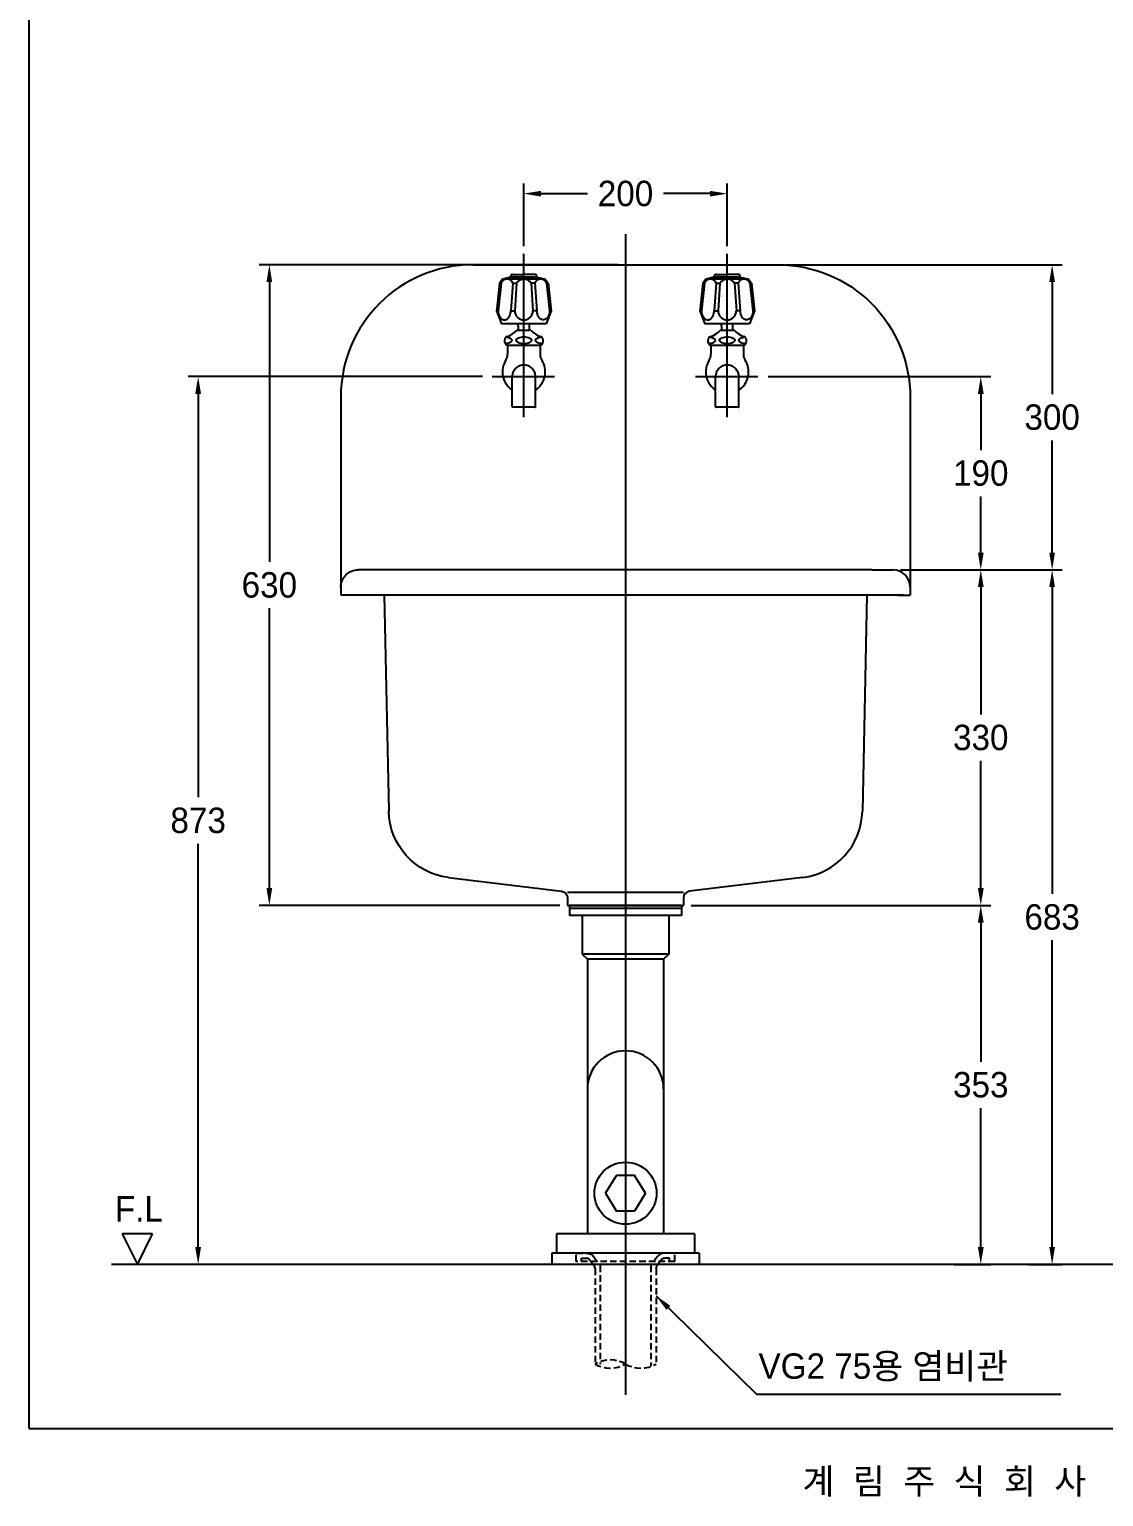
# Model space of a CAD drawing. Header units: millimetres. Extents: x 0 to 3705, y -67 to 2530.
# Drawn here: x 1905 to 2961, y -67 to 1376 of the extents above; entities that cross this region are included whole.
import ezdxf
from ezdxf.enums import TextEntityAlignment as Align
from ezdxf.lldxf.tags import DXFTag

# ---------------------------------------------------------------- set-up
doc = ezdxf.new("R2010")
doc.units = ezdxf.units.MM
doc.linetypes.add('DASHED2', pattern=[9.525, 6.35, -3.175])
for name, color, linetype in [('TEXT', 7, 'Continuous'), ('내부선 및 부속', 4, 'Continuous'), ('도각라인', 255, 'Continuous'), ('외형선', 3, 'Continuous'), ('점선', 6, 'DASHED2'), ('중심선', 1, 'DASHED'), ('치수선', 7, 'Continuous')]:
    doc.layers.add(name, color=color, linetype=linetype)
doc.styles.add('____', font='')
doc.styles.add('타이틀', font='H2GTRM.TTF', dxfattribs={"height": 25})
doc.styles.get('____').set_extended_font_data('굴림')
tags = doc.linetypes.add('DASHDOT', pattern=[70, 31, -13, 13, -13]).pattern_tags.tags
tags[10:11] = [DXFTag(74, 4), DXFTag(75, 0), DXFTag(340, '0'), DXFTag(46, 0.0), DXFTag(50, 0.0), DXFTag(44, 0.0), DXFTag(45, 0.0)]
tags[8:9] = [DXFTag(74, 4), DXFTag(75, 0), DXFTag(340, '0'), DXFTag(46, 0.0), DXFTag(50, 0.0), DXFTag(44, 0.0), DXFTag(45, 0.0)]
tags[6:7] = [DXFTag(74, 4), DXFTag(75, 0), DXFTag(340, '0'), DXFTag(46, 0.0), DXFTag(50, 0.0), DXFTag(44, 0.0), DXFTag(45, 0.0)]
tags[4:5] = [DXFTag(74, 4), DXFTag(75, 0), DXFTag(340, '0'), DXFTag(46, 0.0), DXFTag(50, 0.0), DXFTag(44, 0.0), DXFTag(45, 0.0)]
tags = doc.linetypes.add('DASHED', pattern=[25.72, 12.86, -12.86]).pattern_tags.tags
tags[6:7] = [DXFTag(74, 4), DXFTag(75, 0), DXFTag(340, '0'), DXFTag(46, 0.0), DXFTag(50, 0.0), DXFTag(44, 0.0), DXFTag(45, 0.0)]
tags[4:5] = [DXFTag(74, 4), DXFTag(75, 0), DXFTag(340, '0'), DXFTag(46, 0.0), DXFTag(50, 0.0), DXFTag(44, 0.0), DXFTag(45, 0.0)]
doc.dimstyles.new('MSADIM', dxfattribs={"dimtxt": 33, "dimasz": 17, "dimexe": 10, "dimexo": 7.5, "dimgap": 10, "dimtad": 0, "dimtih": 1, "dimtoh": 1, "dimdec": 0, "dimzin": 1, "dimdsep": 46, "dimtxsty": '____', "dimcen": 11.25, "dimadec": 0, "dimazin": 0, "dimtfac": 1, "dimtdec": 0, "dimtix": 1, "dimtmove": 0, "dimatfit": 3, "dimfxl": 0, "dimtolj": 1, "dimtzin": 1, "dimarcsym": 0})

# ---------------------------------------------------------------- blocks, each defined once
blk = doc.blocks.new('*D14')
at = {"layer": '치수선', "color": 0, "linetype": 'Continuous', "lineweight": -2}
for p, q in [((2483.6, 1144.5), (2130.8, 1144.5)), ((2140.8, 1127.5), (2140.8, 852.3)), ((2140.8, 531.5), (2140.8, 806.7)), ((2426.6, 514.5), (2130.8, 514.5))]:
    blk.add_line(p, q, dxfattribs=at)
at = {"layer": '치수선', "color": 0, "linetype": 'Continuous'}
for points in [[(2138, 1127.5), (2143.6, 1127.5), (2140.8, 1144.5)], [(2138, 531.5), (2143.6, 531.5), (2140.8, 514.5)]]:
    blk.add_solid(points, dxfattribs=at)
at = {"layer": '치수선', "color": 0, "linetype": 'Continuous', "insert": (2140.8, 829.5), "char_height": 25, "attachment_point": 5, "style": '____'}
blk.add_mtext('\\A1;630', dxfattribs=at)
blk = doc.blocks.new('*D15')
at = {"layer": '치수선', "color": 0, "linetype": 'Continuous', "lineweight": -2}
for p, q in [((2350.6, 1034.5), (2060.8, 1034.5)), ((2070.8, 1017.5), (2070.8, 620.8)), ((2070.8, 178.5), (2070.8, 575.2)), ((2086.1, 161.5), (2060.8, 161.5))]:
    blk.add_line(p, q, dxfattribs=at)
at = {"layer": '치수선', "color": 0, "linetype": 'Continuous'}
for points in [[(2067.9, 1017.5), (2073.6, 1017.5), (2070.8, 1034.5)], [(2067.9, 178.5), (2073.6, 178.5), (2070.8, 161.5)]]:
    blk.add_solid(points, dxfattribs=at)
at = {"layer": '치수선', "color": 0, "linetype": 'Continuous', "insert": (2070.8, 598), "char_height": 25, "attachment_point": 5, "style": '____'}
blk.add_mtext('\\A1;873', dxfattribs=at)
blk = doc.blocks.new('*D16')
at = {"layer": '치수선', "color": 0, "linetype": 'Continuous', "lineweight": -2}
for p, q in [((2631.3, 1034.5), (2850.5, 1034.5)), ((2840.5, 1017.5), (2840.5, 962.3)), ((2840.5, 861.5), (2840.5, 916.6)), ((2761.6, 844.5), (2850.5, 844.5))]:
    blk.add_line(p, q, dxfattribs=at)
at = {"layer": '치수선', "color": 0, "linetype": 'Continuous'}
for points in [[(2837.7, 1017.5), (2843.4, 1017.5), (2840.5, 1034.5)], [(2837.7, 861.5), (2843.4, 861.5), (2840.5, 844.5)]]:
    blk.add_solid(points, dxfattribs=at)
at = {"layer": '치수선', "color": 0, "linetype": 'Continuous', "insert": (2840.5, 939.5), "char_height": 25, "attachment_point": 5, "style": '____'}
blk.add_mtext('\\A1;190', dxfattribs=at)
blk = doc.blocks.new('*D17')
at = {"layer": '치수선', "color": 0, "linetype": 'Continuous', "lineweight": -2}
for p, q in [((2761.6, 844.5), (2850.5, 844.5)), ((2840.5, 827.5), (2840.5, 702.3)), ((2840.5, 531.5), (2840.5, 656.7)), ((2555.6, 514.5), (2850.5, 514.5))]:
    blk.add_line(p, q, dxfattribs=at)
at = {"layer": '치수선', "color": 0, "linetype": 'Continuous'}
for points in [[(2837.7, 827.5), (2843.4, 827.5), (2840.5, 844.5)], [(2837.7, 531.5), (2843.4, 531.5), (2840.5, 514.5)]]:
    blk.add_solid(points, dxfattribs=at)
at = {"layer": '치수선', "color": 0, "linetype": 'Continuous', "insert": (2840.5, 679.5), "char_height": 25, "attachment_point": 5, "style": '____'}
blk.add_mtext('\\A1;330', dxfattribs=at)
blk = doc.blocks.new('*D18')
at = {"layer": '치수선', "color": 0, "linetype": 'Continuous', "lineweight": -2}
for p, q in [((2555.6, 514.5), (2850.5, 514.5)), ((2840.5, 497.5), (2840.5, 360.8)), ((2840.5, 178.5), (2840.5, 315.2)), ((2814.2, 161.5), (2850.5, 161.5))]:
    blk.add_line(p, q, dxfattribs=at)
at = {"layer": '치수선', "color": 0, "linetype": 'Continuous'}
for points in [[(2837.7, 497.5), (2843.4, 497.5), (2840.5, 514.5)], [(2837.7, 178.5), (2843.4, 178.5), (2840.5, 161.5)]]:
    blk.add_solid(points, dxfattribs=at)
at = {"layer": '치수선', "color": 0, "linetype": 'Continuous', "insert": (2840.5, 338), "char_height": 25, "attachment_point": 5, "style": '____'}
blk.add_mtext('\\A1;353', dxfattribs=at)
blk = doc.blocks.new('*D19')
at = {"layer": '치수선', "color": 0, "linetype": 'Continuous', "lineweight": -2}
for p, q in [((2648.6, 1144.5), (2920.7, 1144.5)), ((2910.7, 1127.5), (2910.7, 1017.3)), ((2910.7, 861.5), (2910.7, 971.7)), ((2761.6, 844.5), (2920.7, 844.5))]:
    blk.add_line(p, q, dxfattribs=at)
at = {"layer": '치수선', "color": 0, "linetype": 'Continuous'}
for points in [[(2907.9, 1127.5), (2913.5, 1127.5), (2910.7, 1144.5)], [(2907.9, 861.5), (2913.5, 861.5), (2910.7, 844.5)]]:
    blk.add_solid(points, dxfattribs=at)
at = {"layer": '치수선', "color": 0, "linetype": 'Continuous', "insert": (2910.7, 994.5), "char_height": 25, "attachment_point": 5, "style": '____'}
blk.add_mtext('\\A1;300', dxfattribs=at)
blk = doc.blocks.new('*D20')
at = {"layer": '치수선', "color": 0, "linetype": 'Continuous', "lineweight": -2}
for p, q in [((2761.6, 844.5), (2920.7, 844.5)), ((2910.7, 827.5), (2910.7, 525.8)), ((2910.7, 178.5), (2910.7, 480.2)), ((2887.6, 161.5), (2920.7, 161.5))]:
    blk.add_line(p, q, dxfattribs=at)
at = {"layer": '치수선', "color": 0, "linetype": 'Continuous'}
for points in [[(2907.9, 827.5), (2913.5, 827.5), (2910.7, 844.5)], [(2907.9, 178.5), (2913.5, 178.5), (2910.7, 161.5)]]:
    blk.add_solid(points, dxfattribs=at)
at = {"layer": '치수선', "color": 0, "linetype": 'Continuous', "insert": (2910.7, 503), "char_height": 25, "attachment_point": 5, "style": '____'}
blk.add_mtext('\\A1;683', dxfattribs=at)
blk = doc.blocks.new('*D23')
at = {"layer": '치수선', "color": 0, "linetype": 'Continuous', "lineweight": -2}
for p, q in [((2391.1, 1162.6), (2391.1, 1224.4)), ((2408.1, 1214.4), (2453.8, 1214.4)), ((2574.1, 1214.4), (2528.4, 1214.4)), ((2591.1, 1162.6), (2591.1, 1224.4))]:
    blk.add_line(p, q, dxfattribs=at)
at = {"layer": '치수선', "color": 0, "linetype": 'Continuous'}
for points in [[(2408.1, 1217.2), (2408.1, 1211.5), (2391.1, 1214.4)], [(2574.1, 1217.2), (2574.1, 1211.5), (2591.1, 1214.4)]]:
    blk.add_solid(points, dxfattribs=at)
at = {"layer": '치수선', "color": 0, "linetype": 'Continuous', "insert": (2491.1, 1214.4), "char_height": 25, "attachment_point": 5, "style": '____'}
blk.add_mtext('\\A1;200', dxfattribs=at)

msp = doc.modelspace()

# ---------------------------------------------------------------- linework, layer by layer
at = {"layer": '내부선 및 부속', "linetype": 'Continuous'}
for p, q in [((2367.1, 1126.3), (2364.4, 1101.6)), ((2368.9, 1126.3), (2365.8, 1099.3)), ((2370.1, 1130.3), (2367.1, 1126.3)), ((2368.9, 1126.3), (2367.1, 1126.3)), ((2378.1, 1132.3), (2370.1, 1130.3)), ((2378.2, 1130.3), (2370.1, 1130.3)), ((2380.7, 1132.3), (2378.1, 1132.3)), ((2391.1, 1132.3), (2378.1, 1132.3)), ((2378.2, 1132.7), (2378.6, 1134.1)), ((2412.1, 1130.3), (2378.2, 1130.3)), ((2380.3, 1126.3), (2378.3, 1099.3)), ((2381, 1132.3), (2378.5, 1132.3)), ((2380.1, 1134.8), (2379.6, 1134.8)), ((2380.1, 1134.8), (2391.1, 1134.8)), ((2380.2, 1126.3), (2384, 1126.3)), ((2380.7, 1132.3), (2381, 1132.3)), ((2380.7, 1132.3), (2391.1, 1132.3)), ((2384, 1126.3), (2382.2, 1099.3)), ((2383.4, 1132.3), (2385.9, 1132.3)), ((2383.4, 1132.3), (2391.1, 1132.3)), ((2385.9, 1132.3), (2391.1, 1132.3)), ((2402.1, 1134.8), (2391.1, 1134.8)), ((2401.5, 1132.3), (2391.1, 1132.3)), ((2396.3, 1132.3), (2391.1, 1132.3)), ((2398.9, 1132.3), (2391.1, 1132.3)), ((2402, 1126.3), (2398.2, 1126.3)), ((2398.2, 1126.3), (2400.1, 1099.3)), ((2401.5, 1132.3), (2401.2, 1132.3)), ((2401.2, 1132.3), (2403.7, 1132.3)), ((2401.5, 1132.3), (2404.1, 1132.3)), ((2401.5, 1132.3), (2404.1, 1132.3)), ((2401.9, 1126.3), (2404, 1099.3)), ((2402.1, 1134.8), (2402.7, 1134.8)), ((2404, 1132.7), (2403.7, 1134.1)), ((2404.1, 1132.3), (2412.1, 1130.3)), ((2412.1, 1130.3), (2415.1, 1126.3)), ((2413.4, 1126.3), (2415.1, 1126.3)), ((2413.4, 1126.3), (2416.4, 1099.3)), ((2415.1, 1126.3), (2418.1, 1099.3)), ((2567.1, 1126.3), (2564.4, 1101.6)), ((2568.9, 1126.3), (2565.8, 1099.3)), ((2570.1, 1130.3), (2567.1, 1126.3)), ((2568.9, 1126.3), (2567.1, 1126.3)), ((2578.1, 1132.3), (2570.1, 1130.3)), ((2578.2, 1130.3), (2570.1, 1130.3)), ((2580.7, 1132.3), (2578.1, 1132.3)), ((2591.1, 1132.3), (2578.1, 1132.3)), ((2578.2, 1132.7), (2578.6, 1134.1)), ((2612.1, 1130.3), (2578.2, 1130.3)), ((2580.3, 1126.3), (2578.3, 1099.3)), ((2581, 1132.3), (2578.5, 1132.3)), ((2580.1, 1134.8), (2579.6, 1134.8)), ((2580.1, 1134.8), (2591.1, 1134.8)), ((2580.2, 1126.3), (2584, 1126.3)), ((2580.7, 1132.3), (2581, 1132.3)), ((2580.7, 1132.3), (2591.1, 1132.3)), ((2584, 1126.3), (2582.2, 1099.3)), ((2583.4, 1132.3), (2585.9, 1132.3)), ((2583.4, 1132.3), (2591.1, 1132.3)), ((2585.9, 1132.3), (2591.1, 1132.3)), ((2602.1, 1134.8), (2591.1, 1134.8)), ((2601.5, 1132.3), (2591.1, 1132.3)), ((2596.3, 1132.3), (2591.1, 1132.3)), ((2598.9, 1132.3), (2591.1, 1132.3)), ((2602, 1126.3), (2598.2, 1126.3)), ((2598.2, 1126.3), (2600.1, 1099.3)), ((2601.5, 1132.3), (2601.2, 1132.3)), ((2601.2, 1132.3), (2603.7, 1132.3)), ((2601.5, 1132.3), (2604.1, 1132.3)), ((2601.5, 1132.3), (2604.1, 1132.3)), ((2601.9, 1126.3), (2604, 1099.3)), ((2602.1, 1134.8), (2602.7, 1134.8)), ((2604, 1132.7), (2603.7, 1134.1)), ((2604.1, 1132.3), (2612.1, 1130.3)), ((2612.1, 1130.3), (2615.1, 1126.3)), ((2613.4, 1126.3), (2615.1, 1126.3)), ((2613.4, 1126.3), (2616.4, 1099.3)), ((2615.1, 1126.3), (2618.1, 1099.3)), ((2364.4, 1101.6), (2364.1, 1099.3)), ((2365.8, 1099.3), (2364.1, 1099.3)), ((2364.1, 1099.3), (2369.1, 1086.3)), ((2378.3, 1099.3), (2382.2, 1099.3)), ((2404, 1099.3), (2400.1, 1099.3)), ((2418.1, 1099.3), (2413.1, 1086.3)), ((2416.4, 1099.3), (2418.1, 1099.3)), ((2564.4, 1101.6), (2564.1, 1099.3)), ((2565.8, 1099.3), (2564.1, 1099.3)), ((2564.1, 1099.3), (2569.1, 1086.3)), ((2578.3, 1099.3), (2582.2, 1099.3)), ((2604, 1099.3), (2600.1, 1099.3)), ((2618.1, 1099.3), (2613.1, 1086.3)), ((2616.4, 1099.3), (2618.1, 1099.3)), ((2391.1, 1086.3), (2369.1, 1086.3)), ((2385.6, 1084.1), (2385.6, 1086.3)), ((2385.6, 1084.1), (2385.6, 1080.3)), ((2413.1, 1086.3), (2391.1, 1086.3)), ((2396.6, 1080.3), (2396.6, 1086.3)), ((2591.1, 1086.3), (2569.1, 1086.3)), ((2585.6, 1084.1), (2585.6, 1086.3)), ((2585.6, 1084.1), (2585.6, 1080.3)), ((2613.1, 1086.3), (2591.1, 1086.3)), ((2596.6, 1080.3), (2596.6, 1086.3)), ((2384.4, 1080.3), (2385.4, 1080.3)), ((2385.4, 1080.3), (2385.6, 1080.3)), ((2385.6, 1080.3), (2396.6, 1080.3)), ((2396.9, 1080.3), (2396.6, 1080.3)), ((2397.9, 1080.3), (2396.9, 1080.3)), ((2584.4, 1080.3), (2585.4, 1080.3)), ((2585.4, 1080.3), (2585.6, 1080.3)), ((2585.6, 1080.3), (2596.6, 1080.3)), ((2596.9, 1080.3), (2596.6, 1080.3)), ((2597.9, 1080.3), (2596.9, 1080.3)), ((2374.4, 1065.3), (2407.9, 1065.3)), ((2375.1, 1065.3), (2375.1, 1056.5)), ((2407.1, 1065.3), (2407.1, 1056.5)), ((2574.4, 1065.3), (2607.9, 1065.3)), ((2575.1, 1065.3), (2575.1, 1056.5)), ((2607.1, 1065.3), (2607.1, 1056.5)), ((2379.6, 1005), (2379.6, 1034.3)), ((2402.6, 1005), (2402.6, 1034.3)), ((2579.6, 1005), (2579.6, 1034.3)), ((2602.6, 1005), (2602.6, 1034.3)), ((2402.1, 1004.5), (2380.1, 1004.5)), ((2602.1, 1004.5), (2580.1, 1004.5)), ((2733.8, 844.5), (2228.1, 844.5)), ((2733.8, 844.5), (2754.1, 844.5)), ((2434.1, 527.5), (2548.1, 527.5)), ((2436.1, 514.5), (2436.1, 504.5)), ((2546.1, 511.4), (2436.1, 511.4)), ((2546.1, 514.5), (2546.1, 504.5)), ((2546.1, 504.5), (2436.1, 504.5)), ((2448.6, 504.5), (2448.6, 466.5)), ((2533.6, 504.5), (2533.6, 466.5)), ((2533.6, 466.5), (2448.6, 466.5)), ((2448.6, 466.5), (2453.6, 461.5)), ((2533.6, 466.5), (2528.6, 461.5)), ((2453.6, 461.5), (2453.6, 191.5)), ((2528.6, 461.5), (2453.6, 461.5)), ((2528.6, 461.5), (2528.6, 191.5)), ((2471.4, 231.5), (2482.4, 249)), ((2499.9, 249), (2482.4, 249)), ((2510.9, 231.5), (2499.9, 249)), ((2471.4, 231.5), (2482.4, 214)), ((2510.9, 231.5), (2499.9, 214)), ((2499.9, 214), (2482.4, 214)), ((2559.1, 191.5), (2423.1, 191.5)), ((2423.1, 191.5), (2423.1, 172.5)), ((2559.1, 191.5), (2559.1, 172.5)), ((2563.6, 172.5), (2418.6, 172.5)), ((2418.6, 172.5), (2418.6, 161.5)), ((2563.6, 172.5), (2563.6, 161.5))]:
    msp.add_line(p, q, dxfattribs=at)
at = {"layer": '내부선 및 부속', "linetype": 'Continuous', "flags": 128}
for points in [[(2380.3, 1126.3), (2380, 1127.1), (2379.5, 1127.9), (2378.8, 1128.6), (2378.1, 1129.2), (2377.3, 1129.7), (2376.4, 1130), (2375.5, 1130.2), (2374.6, 1130.3), (2373.7, 1130.2), (2372.8, 1130), (2371.9, 1129.7), (2371.1, 1129.2), (2370.4, 1128.6), (2369.7, 1127.9), (2369.2, 1127.1), (2368.9, 1126.3)], [(2378.2, 1132.7), (2378.2, 1132.6), (2378.2, 1132.6), (2378.2, 1132.6), (2378.2, 1132.5), (2378.2, 1132.5), (2378.2, 1132.5), (2378.3, 1132.4), (2378.3, 1132.4), (2378.3, 1132.4), (2378.3, 1132.4), (2378.4, 1132.3), (2378.4, 1132.3), (2378.4, 1132.3), (2378.4, 1132.3), (2378.5, 1132.3), (2378.5, 1132.3)], [(2379.6, 1134.8), (2379.4, 1134.8), (2379.2, 1134.7), (2379.1, 1134.7), (2379, 1134.6), (2378.8, 1134.5), (2378.7, 1134.3), (2378.6, 1134.2), (2378.6, 1134.1)], [(2398.2, 1126.3), (2397.7, 1127.1), (2396.9, 1127.9), (2396.1, 1128.6), (2395.2, 1129.2), (2394.2, 1129.7), (2393.2, 1130), (2392.2, 1130.2), (2391.1, 1130.3), (2390.1, 1130.2), (2389, 1130), (2388, 1129.7), (2387, 1129.2), (2386.1, 1128.6), (2385.3, 1127.9), (2384.6, 1127.1), (2384, 1126.3)], [(2413.4, 1126.3), (2413, 1127.1), (2412.5, 1127.9), (2411.9, 1128.6), (2411.2, 1129.2), (2410.3, 1129.7), (2409.5, 1130), (2408.5, 1130.2), (2407.7, 1130.3), (2406.8, 1130.2), (2405.9, 1130), (2405, 1129.7), (2404.2, 1129.2), (2403.4, 1128.6), (2402.8, 1127.9), (2402.3, 1127.1), (2401.9, 1126.3)], [(2403.7, 1134.1), (2403.6, 1134.2), (2403.5, 1134.3), (2403.4, 1134.5), (2403.3, 1134.6), (2403.2, 1134.7), (2403, 1134.7), (2402.8, 1134.8), (2402.7, 1134.8)], [(2403.7, 1132.3), (2403.8, 1132.3), (2403.8, 1132.3), (2403.8, 1132.3), (2403.9, 1132.3), (2403.9, 1132.3), (2403.9, 1132.4), (2403.9, 1132.4), (2404, 1132.4), (2404, 1132.4), (2404, 1132.5), (2404, 1132.5), (2404, 1132.5), (2404, 1132.6), (2404, 1132.6), (2404, 1132.6), (2404, 1132.7)], [(2580.3, 1126.3), (2580, 1127.1), (2579.5, 1127.9), (2578.8, 1128.6), (2578.1, 1129.2), (2577.3, 1129.7), (2576.4, 1130), (2575.5, 1130.2), (2574.6, 1130.3), (2573.7, 1130.2), (2572.8, 1130), (2571.9, 1129.7), (2571.1, 1129.2), (2570.4, 1128.6), (2569.7, 1127.9), (2569.2, 1127.1), (2568.9, 1126.3)], [(2578.2, 1132.7), (2578.2, 1132.6), (2578.2, 1132.6), (2578.2, 1132.6), (2578.2, 1132.5), (2578.2, 1132.5), (2578.2, 1132.5), (2578.3, 1132.4), (2578.3, 1132.4), (2578.3, 1132.4), (2578.3, 1132.4), (2578.4, 1132.3), (2578.4, 1132.3), (2578.4, 1132.3), (2578.4, 1132.3), (2578.5, 1132.3), (2578.5, 1132.3)], [(2579.6, 1134.8), (2579.4, 1134.8), (2579.2, 1134.7), (2579.1, 1134.7), (2579, 1134.6), (2578.8, 1134.5), (2578.7, 1134.3), (2578.6, 1134.2), (2578.6, 1134.1)], [(2598.2, 1126.3), (2597.7, 1127.1), (2596.9, 1127.9), (2596.1, 1128.6), (2595.2, 1129.2), (2594.2, 1129.7), (2593.2, 1130), (2592.2, 1130.2), (2591.1, 1130.3), (2590.1, 1130.2), (2589, 1130), (2588, 1129.7), (2587, 1129.2), (2586.1, 1128.6), (2585.3, 1127.9), (2584.6, 1127.1), (2584, 1126.3)], [(2613.4, 1126.3), (2613, 1127.1), (2612.5, 1127.9), (2611.9, 1128.6), (2611.2, 1129.2), (2610.3, 1129.7), (2609.5, 1130), (2608.5, 1130.2), (2607.7, 1130.3), (2606.8, 1130.2), (2605.9, 1130), (2605, 1129.7), (2604.2, 1129.2), (2603.4, 1128.6), (2602.8, 1127.9), (2602.3, 1127.1), (2601.9, 1126.3)], [(2603.7, 1134.1), (2603.6, 1134.2), (2603.5, 1134.3), (2603.4, 1134.5), (2603.3, 1134.6), (2603.2, 1134.7), (2603, 1134.7), (2602.8, 1134.8), (2602.7, 1134.8)], [(2603.7, 1132.3), (2603.8, 1132.3), (2603.8, 1132.3), (2603.8, 1132.3), (2603.9, 1132.3), (2603.9, 1132.3), (2603.9, 1132.4), (2603.9, 1132.4), (2604, 1132.4), (2604, 1132.4), (2604, 1132.5), (2604, 1132.5), (2604, 1132.5), (2604, 1132.6), (2604, 1132.6), (2604, 1132.6), (2604, 1132.7)], [(2365.8, 1099.3), (2366, 1097.7), (2366.3, 1096), (2366.9, 1094.4), (2367.2, 1093.6), (2367.7, 1092.9), (2368.1, 1092.3), (2368.7, 1091.7), (2369.2, 1091.3), (2369.8, 1090.9), (2370.3, 1090.6), (2370.9, 1090.4), (2371.5, 1090.3), (2372.1, 1090.3), (2372.6, 1090.3), (2373.2, 1090.4), (2373.8, 1090.6), (2374.3, 1090.9), (2374.9, 1091.3), (2375.4, 1091.7), (2376, 1092.3), (2376.4, 1092.9), (2376.9, 1093.6), (2377.2, 1094.4), (2377.8, 1096), (2378.2, 1097.7), (2378.3, 1099.3)], [(2382.2, 1099.3), (2382.2, 1098.4), (2382.3, 1097.6), (2382.5, 1096.7), (2382.8, 1095.8), (2383.2, 1095), (2383.7, 1094.3), (2384.2, 1093.6), (2384.8, 1092.9), (2385.4, 1092.3), (2386.1, 1091.8), (2386.9, 1091.3), (2387.7, 1090.9), (2388.5, 1090.6), (2389.4, 1090.4), (2390.3, 1090.3), (2391.1, 1090.3), (2392, 1090.3), (2392.9, 1090.4), (2393.7, 1090.6), (2394.6, 1090.9), (2395.4, 1091.3), (2396.1, 1091.8), (2396.8, 1092.3), (2397.5, 1092.9), (2398.1, 1093.6), (2398.6, 1094.3), (2399, 1095), (2399.4, 1095.8), (2399.7, 1096.7), (2399.9, 1097.6), (2400, 1098.4), (2400.1, 1099.3)], [(2416.4, 1099.3), (2416.3, 1097.6), (2416, 1096), (2415.4, 1094.3), (2415, 1093.6), (2414.6, 1092.9), (2414.1, 1092.3), (2413.6, 1091.7), (2413, 1091.3), (2412.5, 1090.9), (2411.9, 1090.6), (2411.3, 1090.4), (2410.7, 1090.3), (2410.2, 1090.3), (2409.6, 1090.3), (2409.1, 1090.4), (2408.5, 1090.6), (2407.9, 1090.9), (2407.3, 1091.3), (2406.8, 1091.7), (2406.3, 1092.3), (2405.8, 1092.9), (2405.4, 1093.6), (2405, 1094.3), (2404.4, 1096), (2404.1, 1097.6), (2404, 1099.3)], [(2565.8, 1099.3), (2566, 1097.7), (2566.3, 1096), (2566.9, 1094.4), (2567.2, 1093.6), (2567.7, 1092.9), (2568.1, 1092.3), (2568.7, 1091.7), (2569.2, 1091.3), (2569.8, 1090.9), (2570.3, 1090.6), (2570.9, 1090.4), (2571.5, 1090.3), (2572.1, 1090.3), (2572.6, 1090.3), (2573.2, 1090.4), (2573.8, 1090.6), (2574.3, 1090.9), (2574.9, 1091.3), (2575.4, 1091.7), (2576, 1092.3), (2576.4, 1092.9), (2576.9, 1093.6), (2577.2, 1094.4), (2577.8, 1096), (2578.2, 1097.7), (2578.3, 1099.3)], [(2582.2, 1099.3), (2582.2, 1098.4), (2582.3, 1097.6), (2582.5, 1096.7), (2582.8, 1095.8), (2583.2, 1095), (2583.7, 1094.3), (2584.2, 1093.6), (2584.8, 1092.9), (2585.4, 1092.3), (2586.1, 1091.8), (2586.9, 1091.3), (2587.7, 1090.9), (2588.5, 1090.6), (2589.4, 1090.4), (2590.3, 1090.3), (2591.1, 1090.3), (2592, 1090.3), (2592.9, 1090.4), (2593.7, 1090.6), (2594.6, 1090.9), (2595.4, 1091.3), (2596.1, 1091.8), (2596.8, 1092.3), (2597.5, 1092.9), (2598.1, 1093.6), (2598.6, 1094.3), (2599, 1095), (2599.4, 1095.8), (2599.7, 1096.7), (2599.9, 1097.6), (2600, 1098.4), (2600.1, 1099.3)], [(2616.4, 1099.3), (2616.3, 1097.6), (2616, 1096), (2615.4, 1094.3), (2615, 1093.6), (2614.6, 1092.9), (2614.1, 1092.3), (2613.6, 1091.7), (2613, 1091.3), (2612.5, 1090.9), (2611.9, 1090.6), (2611.3, 1090.4), (2610.7, 1090.3), (2610.2, 1090.3), (2609.6, 1090.3), (2609.1, 1090.4), (2608.5, 1090.6), (2607.9, 1090.9), (2607.3, 1091.3), (2606.8, 1091.7), (2606.3, 1092.3), (2605.8, 1092.9), (2605.4, 1093.6), (2605, 1094.3), (2604.4, 1096), (2604.1, 1097.6), (2604, 1099.3)], [(2374.8, 1074), (2374.2, 1073.7), (2373.7, 1073.3), (2373.2, 1072.8), (2372.8, 1072.3), (2372.5, 1071.7), (2372.3, 1071), (2372.1, 1070.4), (2372, 1069.8), (2372, 1069.1), (2372.1, 1068.5), (2372.3, 1067.8), (2372.6, 1067.2), (2373, 1066.6), (2373.4, 1066.1), (2373.9, 1065.7), (2374.4, 1065.3)], [(2373.9, 1073.5), (2375, 1073.3), (2376.1, 1073), (2377, 1072.6), (2377.8, 1072.2), (2378.2, 1072), (2378.4, 1071.7), (2378.7, 1071.5), (2378.9, 1071.2), (2379, 1070.9), (2379.1, 1070.7), (2379.2, 1070.4), (2379.2, 1070.2), (2379.2, 1069.9), (2379.1, 1069.6), (2379, 1069.3), (2378.8, 1069.1), (2378.6, 1068.8), (2378.2, 1068.5), (2377.9, 1068.2), (2377.5, 1068), (2376.5, 1067.5), (2375.3, 1067.2), (2374.1, 1066.9), (2372.9, 1066.8)], [(2374.8, 1074), (2377.5, 1075), (2380.1, 1076.4), (2382.4, 1078.2), (2384.4, 1080.3)], [(2398.6, 1070.2), (2398.6, 1070), (2398.6, 1069.9), (2398.5, 1069.7), (2398.5, 1069.6), (2398.3, 1069.2), (2398.1, 1068.9), (2397.8, 1068.6), (2397.4, 1068.3), (2396.9, 1068), (2396.4, 1067.8), (2395.2, 1067.3), (2393.9, 1067), (2392.5, 1066.8), (2389.8, 1066.8), (2388.4, 1067), (2387, 1067.3), (2385.8, 1067.8), (2385.3, 1068), (2384.9, 1068.3), (2384.5, 1068.6), (2384.2, 1068.9), (2383.9, 1069.2), (2383.8, 1069.6), (2383.7, 1069.7), (2383.7, 1069.9), (2383.6, 1070), (2383.6, 1070.2), (2383.6, 1070.3), (2383.7, 1070.5), (2383.7, 1070.7), (2383.8, 1070.8), (2383.9, 1071.1), (2384.2, 1071.5), (2384.5, 1071.8), (2384.9, 1072.1), (2385.3, 1072.4), (2385.8, 1072.6), (2387, 1073.1), (2388.4, 1073.4), (2389.8, 1073.6), (2392.5, 1073.6), (2393.9, 1073.4), (2395.2, 1073.1), (2396.4, 1072.6), (2396.9, 1072.4), (2397.4, 1072.1), (2397.8, 1071.8), (2398.1, 1071.5), (2398.3, 1071.1), (2398.5, 1070.8), (2398.5, 1070.7), (2398.6, 1070.5), (2398.6, 1070.3), (2398.6, 1070.2)], [(2397.9, 1080.3), (2399.8, 1078.2), (2402.2, 1076.4), (2404.7, 1075), (2407.5, 1074)], [(2409.4, 1066.8), (2408.1, 1066.9), (2406.8, 1067.1), (2405.6, 1067.5), (2404.6, 1067.9), (2404.1, 1068.2), (2403.7, 1068.4), (2403.4, 1068.7), (2403.1, 1069), (2402.9, 1069.3), (2402.8, 1069.6), (2402.7, 1069.8), (2402.7, 1069.9), (2402.7, 1070.1), (2402.7, 1070.2), (2402.7, 1070.4), (2402.8, 1070.7), (2402.9, 1071), (2403, 1071.2), (2403.2, 1071.5), (2403.5, 1071.8), (2403.8, 1072), (2404.2, 1072.3), (2405, 1072.7), (2406, 1073.1), (2407.1, 1073.3), (2408.3, 1073.5)], [(2407.9, 1065.3), (2408.4, 1065.7), (2408.9, 1066.1), (2409.3, 1066.6), (2409.6, 1067.2), (2409.9, 1067.8), (2410.1, 1068.5), (2410.2, 1069.1), (2410.2, 1069.8), (2410.1, 1070.4), (2410, 1071), (2409.8, 1071.7), (2409.4, 1072.3), (2409, 1072.8), (2408.6, 1073.3), (2408, 1073.7), (2407.5, 1074)], [(2574.8, 1074), (2574.2, 1073.7), (2573.7, 1073.3), (2573.2, 1072.8), (2572.8, 1072.3), (2572.5, 1071.7), (2572.3, 1071), (2572.1, 1070.4), (2572, 1069.8), (2572, 1069.1), (2572.1, 1068.5), (2572.3, 1067.8), (2572.6, 1067.2), (2573, 1066.6), (2573.4, 1066.1), (2573.9, 1065.7), (2574.4, 1065.3)], [(2573.9, 1073.5), (2575, 1073.3), (2576.1, 1073), (2577, 1072.6), (2577.8, 1072.2), (2578.2, 1072), (2578.4, 1071.7), (2578.7, 1071.5), (2578.9, 1071.2), (2579, 1070.9), (2579.1, 1070.7), (2579.2, 1070.4), (2579.2, 1070.2), (2579.2, 1069.9), (2579.1, 1069.6), (2579, 1069.3), (2578.8, 1069.1), (2578.6, 1068.8), (2578.2, 1068.5), (2577.9, 1068.2), (2577.5, 1068), (2576.5, 1067.5), (2575.3, 1067.2), (2574.1, 1066.9), (2572.9, 1066.8)], [(2574.8, 1074), (2577.5, 1075), (2580.1, 1076.4), (2582.4, 1078.2), (2584.4, 1080.3)], [(2598.6, 1070.2), (2598.6, 1070), (2598.6, 1069.9), (2598.5, 1069.7), (2598.5, 1069.6), (2598.3, 1069.2), (2598.1, 1068.9), (2597.8, 1068.6), (2597.4, 1068.3), (2596.9, 1068), (2596.4, 1067.8), (2595.2, 1067.3), (2593.9, 1067), (2592.5, 1066.8), (2589.8, 1066.8), (2588.4, 1067), (2587, 1067.3), (2585.8, 1067.8), (2585.3, 1068), (2584.9, 1068.3), (2584.5, 1068.6), (2584.2, 1068.9), (2583.9, 1069.2), (2583.8, 1069.6), (2583.7, 1069.7), (2583.7, 1069.9), (2583.6, 1070), (2583.6, 1070.2), (2583.6, 1070.3), (2583.7, 1070.5), (2583.7, 1070.7), (2583.8, 1070.8), (2583.9, 1071.1), (2584.2, 1071.5), (2584.5, 1071.8), (2584.9, 1072.1), (2585.3, 1072.4), (2585.8, 1072.6), (2587, 1073.1), (2588.4, 1073.4), (2589.8, 1073.6), (2592.5, 1073.6), (2593.9, 1073.4), (2595.2, 1073.1), (2596.4, 1072.6), (2596.9, 1072.4), (2597.4, 1072.1), (2597.8, 1071.8), (2598.1, 1071.5), (2598.3, 1071.1), (2598.5, 1070.8), (2598.5, 1070.7), (2598.6, 1070.5), (2598.6, 1070.3), (2598.6, 1070.2)], [(2597.9, 1080.3), (2599.8, 1078.2), (2602.2, 1076.4), (2604.7, 1075), (2607.5, 1074)], [(2609.4, 1066.8), (2608.1, 1066.9), (2606.8, 1067.1), (2605.6, 1067.5), (2604.6, 1067.9), (2604.1, 1068.2), (2603.7, 1068.4), (2603.4, 1068.7), (2603.1, 1069), (2602.9, 1069.3), (2602.8, 1069.6), (2602.7, 1069.8), (2602.7, 1069.9), (2602.7, 1070.1), (2602.7, 1070.2), (2602.7, 1070.4), (2602.8, 1070.7), (2602.9, 1071), (2603, 1071.2), (2603.2, 1071.5), (2603.5, 1071.8), (2603.8, 1072), (2604.2, 1072.3), (2605, 1072.7), (2606, 1073.1), (2607.1, 1073.3), (2608.3, 1073.5)], [(2607.9, 1065.3), (2608.4, 1065.7), (2608.9, 1066.1), (2609.3, 1066.6), (2609.6, 1067.2), (2609.9, 1067.8), (2610.1, 1068.5), (2610.2, 1069.1), (2610.2, 1069.8), (2610.1, 1070.4), (2610, 1071), (2609.8, 1071.7), (2609.4, 1072.3), (2609, 1072.8), (2608.6, 1073.3), (2608, 1073.7), (2607.5, 1074)], [(2373.4, 1050.6), (2374.1, 1051.9), (2374.7, 1053.4), (2375, 1055), (2375.1, 1056.5)], [(2407.1, 1056.5), (2407.2, 1055), (2407.6, 1053.4), (2408.1, 1051.9), (2408.9, 1050.6)], [(2573.4, 1050.6), (2574.1, 1051.9), (2574.7, 1053.4), (2575, 1055), (2575.1, 1056.5)], [(2607.1, 1056.5), (2607.2, 1055), (2607.6, 1053.4), (2608.1, 1051.9), (2608.9, 1050.6)], [(2373.4, 1050.6), (2372.4, 1048.9), (2371.6, 1047.1), (2370.9, 1045.2), (2370.4, 1043.2), (2370.1, 1041.1), (2370, 1039), (2370.1, 1036.8), (2370.5, 1034.7), (2371, 1032.6), (2371.8, 1030.6), (2372.8, 1028.6), (2373.9, 1026.9), (2375.2, 1025.2), (2376.6, 1023.8), (2378.1, 1022.5), (2379.6, 1021.4)], [(2402.6, 1034.3), (2402.6, 1035.4), (2402.4, 1036.4), (2402.2, 1037.5), (2401.8, 1038.6), (2401.3, 1039.6), (2400.7, 1040.6), (2400.1, 1041.6), (2399.3, 1042.5), (2398.4, 1043.3), (2397.4, 1044), (2396.4, 1044.6), (2395.4, 1045), (2394.3, 1045.4), (2393.2, 1045.6), (2392.2, 1045.8), (2391.1, 1045.8), (2390.1, 1045.8), (2389, 1045.6), (2388, 1045.4), (2386.9, 1045), (2385.8, 1044.6), (2384.8, 1044), (2383.9, 1043.3), (2383, 1042.5), (2382.2, 1041.6), (2381.5, 1040.6), (2380.9, 1039.6), (2380.4, 1038.6), (2380.1, 1037.5), (2379.8, 1036.4), (2379.7, 1035.4), (2379.6, 1034.3)], [(2402.6, 1021.4), (2404.2, 1022.5), (2405.7, 1023.8), (2407, 1025.2), (2408.3, 1026.9), (2409.5, 1028.6), (2410.4, 1030.6), (2411.2, 1032.6), (2411.8, 1034.7), (2412.1, 1036.8), (2412.2, 1039), (2412.1, 1041.1), (2411.8, 1043.2), (2411.3, 1045.2), (2410.7, 1047.1), (2409.8, 1048.9), (2408.9, 1050.6)], [(2573.4, 1050.6), (2572.4, 1048.9), (2571.6, 1047.1), (2570.9, 1045.2), (2570.4, 1043.2), (2570.1, 1041.1), (2570, 1039), (2570.1, 1036.8), (2570.5, 1034.7), (2571, 1032.6), (2571.8, 1030.6), (2572.8, 1028.6), (2573.9, 1026.9), (2575.2, 1025.2), (2576.6, 1023.8), (2578.1, 1022.5), (2579.6, 1021.4)], [(2602.6, 1034.3), (2602.6, 1035.4), (2602.4, 1036.4), (2602.2, 1037.5), (2601.8, 1038.6), (2601.3, 1039.6), (2600.7, 1040.6), (2600.1, 1041.6), (2599.3, 1042.5), (2598.4, 1043.3), (2597.4, 1044), (2596.4, 1044.6), (2595.4, 1045), (2594.3, 1045.4), (2593.2, 1045.6), (2592.2, 1045.8), (2591.1, 1045.8), (2590.1, 1045.8), (2589, 1045.6), (2588, 1045.4), (2586.9, 1045), (2585.8, 1044.6), (2584.8, 1044), (2583.9, 1043.3), (2583, 1042.5), (2582.2, 1041.6), (2581.5, 1040.6), (2580.9, 1039.6), (2580.4, 1038.6), (2580.1, 1037.5), (2579.8, 1036.4), (2579.7, 1035.4), (2579.6, 1034.3)], [(2602.6, 1021.4), (2604.2, 1022.5), (2605.7, 1023.8), (2607, 1025.2), (2608.3, 1026.9), (2609.5, 1028.6), (2610.4, 1030.6), (2611.2, 1032.6), (2611.8, 1034.7), (2612.1, 1036.8), (2612.2, 1039), (2612.1, 1041.1), (2611.8, 1043.2), (2611.3, 1045.2), (2610.7, 1047.1), (2609.8, 1048.9), (2608.9, 1050.6)], [(2379.6, 1005), (2379.6, 1004.9), (2379.6, 1004.9), (2379.6, 1004.9), (2379.7, 1004.8), (2379.7, 1004.8), (2379.7, 1004.7), (2379.7, 1004.7), (2379.8, 1004.6), (2379.8, 1004.6), (2379.8, 1004.6), (2379.9, 1004.5), (2379.9, 1004.5), (2380, 1004.5), (2380, 1004.5), (2380.1, 1004.5), (2380.1, 1004.5)], [(2402.1, 1004.5), (2402.2, 1004.5), (2402.2, 1004.5), (2402.3, 1004.5), (2402.3, 1004.5), (2402.4, 1004.5), (2402.4, 1004.6), (2402.4, 1004.6), (2402.5, 1004.6), (2402.5, 1004.7), (2402.5, 1004.7), (2402.6, 1004.8), (2402.6, 1004.8), (2402.6, 1004.9), (2402.6, 1004.9), (2402.6, 1004.9), (2402.6, 1005)], [(2579.6, 1005), (2579.6, 1004.9), (2579.6, 1004.9), (2579.6, 1004.9), (2579.7, 1004.8), (2579.7, 1004.8), (2579.7, 1004.7), (2579.7, 1004.7), (2579.8, 1004.6), (2579.8, 1004.6), (2579.8, 1004.6), (2579.9, 1004.5), (2579.9, 1004.5), (2580, 1004.5), (2580, 1004.5), (2580.1, 1004.5), (2580.1, 1004.5)], [(2602.1, 1004.5), (2602.2, 1004.5), (2602.2, 1004.5), (2602.3, 1004.5), (2602.3, 1004.5), (2602.4, 1004.5), (2602.4, 1004.6), (2602.4, 1004.6), (2602.5, 1004.6), (2602.5, 1004.7), (2602.5, 1004.7), (2602.6, 1004.8), (2602.6, 1004.8), (2602.6, 1004.9), (2602.6, 1004.9), (2602.6, 1004.9), (2602.6, 1005)]]:
    msp.add_lwpolyline(points, dxfattribs=at)
msp.add_lwpolyline([(2211.1, 827.5, -0.414214), (2228.1, 844.5)], format="xyb", dxfattribs=at)
at = {"layer": '내부선 및 부속', "linetype": 'Continuous'}
msp.add_circle((2491.1, 231.5), 30.5, dxfattribs=at)
for centre, radius, end in [((2754.1, 827.5), 17, 90), ((2491.1, 334), 37.5, 180)]:
    msp.add_arc(centre, radius, 360, end, dxfattribs=at)
at = {"layer": '도각라인', "color": 7}
for q in [(1904.7, 2530), (3704.7, 0)]:
    msp.add_line((1904.7, 0), q, dxfattribs=at)
at = {"layer": '외형선', "linetype": 'Continuous'}
for p, q in [((2341.1, 1144.5), (2641.1, 1144.5)), ((2211.1, 1014.5), (2211.1, 819.5)), ((2771.1, 1014.5), (2771.1, 819.5)), ((2764.9, 819.5), (2211.1, 819.5)), ((2253.7, 819.5), (2258.2, 607.1)), ((2728.6, 819.5), (2724.1, 607.1)), ((2758.6, 819.5), (2771.1, 819.5)), ((2317, 542), (2428.3, 528.4)), ((2665.3, 542), (2554, 528.4)), ((2434.1, 521.8), (2434.1, 514.5)), ((2548.1, 521.8), (2548.1, 514.5)), ((2434.1, 514.5), (2548.1, 514.5)), ((2546.1, 514.5), (2436.1, 514.5)), ((2026, 191.5), (1996, 191.5)), ((1996, 191.5), (2011, 161.5)), ((2011, 161.5), (2026, 191.5)), ((3460.2, 161.5), (1985.7, 161.5))]:
    msp.add_line(p, q, dxfattribs=at)
at = {"layer": '외형선', "linetype": 'Continuous', "flags": 128}
for points in [[(2641.1, 1144.5, -0.414214), (2771.1, 1014.5)], [(2641.1, 1144.5, -0.414214), (2771.1, 1014.5)], [(2317, 542, -0.372924), (2258.2, 607.1)], [(2428.3, 528.4, -0.378963), (2434.1, 521.8)]]:
    msp.add_lwpolyline(points, format="xyb", dxfattribs=at)
at = {"layer": '외형선', "linetype": 'Continuous'}
for centre, radius, start, end in [((2341.1, 1014.5), 130, 90, 180), ((2657.1, 608.5), 67, 276.9801, 358.7881), ((2554.8, 521.8), 6.64, 96.9805, 180), ((2554.8, 521.8), 6.64, 96.9805, 180)]:
    msp.add_arc(centre, radius, start, end, dxfattribs=at)
at = {"layer": '점선'}
for p, q in [((2442.7, 164.5), (2442.7, 172.5)), ((2442.7, 172.5), (2452.4, 172.5)), ((2539.5, 164.5), (2442.7, 164.5)), ((2447.8, 167.5), (2452.4, 167.5)), ((2447.8, 164.5), (2447.8, 167.5)), ((2452.4, 172.5), (2453.5, 172.4)), ((2453.5, 172.4), (2454.7, 172.2)), ((2454.7, 172.2), (2455.8, 171.9)), ((2455.8, 171.9), (2456.9, 171.4)), ((2456.4, 165.4), (2460.2, 160.3)), ((2456.9, 171.4), (2457.9, 170.8)), ((2457.9, 170.8), (2458.9, 170.1)), ((2458.9, 170.1), (2459.7, 169.3)), ((2459.7, 169.3), (2465.7, 161.1)), ((2460.6, 159.6), (2460.2, 160.3)), ((2460.9, 158.9), (2460.6, 159.6)), ((2461.1, 158.1), (2460.9, 158.9)), ((2465.7, 161.1), (2465.9, 160.9)), ((2465.9, 160.9), (2466, 160.6)), ((2466, 160.6), (2466.1, 160.3)), ((2466.1, 160.3), (2466.1, 63.5)), ((2516.2, 160.6), (2516.1, 160.3)), ((2516.1, 160.3), (2516.1, 61.3)), ((2516.3, 160.9), (2516.2, 160.6)), ((2516.5, 161.1), (2516.3, 160.9)), ((2522.5, 169.3), (2516.5, 161.1)), ((2525.8, 165.4), (2522.1, 160.3)), ((2523.4, 170.1), (2522.5, 169.3)), ((2524.3, 170.8), (2523.4, 170.1)), ((2525.3, 171.4), (2524.3, 170.8)), ((2526.4, 171.9), (2525.3, 171.4)), ((2526.2, 165.9), (2525.8, 165.4)), ((2526.6, 166.3), (2526.2, 165.9)), ((2527.6, 172.2), (2526.4, 171.9)), ((2527.1, 166.6), (2526.6, 166.3)), ((2527.6, 166.9), (2527.1, 166.6)), ((2528.7, 172.4), (2527.6, 172.2)), ((2528.2, 167.2), (2527.6, 166.9)), ((2528.7, 167.3), (2528.2, 167.2)), ((2529.9, 172.5), (2528.7, 172.4)), ((2529.3, 167.4), (2528.7, 167.3)), ((2529.9, 167.5), (2529.3, 167.4)), ((2539.5, 172.5), (2529.9, 172.5)), ((2534.5, 167.5), (2529.9, 167.5)), ((2534.5, 164.5), (2534.5, 167.5)), ((2539.5, 164.5), (2539.5, 172.5)), ((2461.1, 157.3), (2461.1, 158.1)), ((2461.1, 157.3), (2461.1, 63.5)), ((2521.1, 157.3), (2521.1, 63.5))]:
    msp.add_line(p, q, dxfattribs=at)
at = {"layer": '점선', "flags": 128}
for points in [[(2456.4, 165.4), (2456, 165.9), (2455.6, 166.3), (2455.1, 166.6), (2454.6, 166.9), (2454.1, 167.2), (2453.5, 167.3), (2452.9, 167.4), (2452.4, 167.5)], [(2522.1, 160.3), (2521.7, 159.6), (2521.4, 158.9), (2521.2, 158.1), (2521.1, 157.3)], [(2491.1, 63.5), (2487.7, 65.2), (2484, 66.4), (2480.1, 67.2), (2476.1, 67.5), (2472.1, 67.2), (2468.2, 66.4), (2464.5, 65.2), (2461.1, 63.5)], [(2461.1, 63.5), (2464.5, 61.9), (2468.2, 60.6), (2472.1, 59.8), (2476.1, 59.6), (2480.1, 59.8), (2484, 60.6), (2487.7, 61.9), (2491.1, 63.5)], [(2491.1, 63.5), (2494.5, 61.9), (2498.2, 60.6), (2502.1, 59.8), (2506.1, 59.6), (2510.1, 59.8), (2514, 60.6), (2517.7, 61.9), (2521.1, 63.5)]]:
    msp.add_lwpolyline(points, dxfattribs=at)
at = {"layer": '중심선', "linetype": 'DASHDOT'}
for p, q in [((2491.1, 1174.4), (2491.1, 33.1)), ((2391.1, 994.6), (2391.1, 1155.1)), ((2591.1, 994.6), (2591.1, 1155.1)), ((2360.1, 1034.5), (2421.3, 1034.5)), ((2560.1, 1034.5), (2621.3, 1034.5))]:
    msp.add_line(p, q, dxfattribs=at)

# ---------------------------------------------------------------- texts
at = {"layer": 'TEXT', "style": '타이틀'}
msp.add_text('F.L', height=25, dxfattribs=at).set_placement((2012.5, 216.1), align=Align.MIDDLE)
msp.add_text('계  림  주  식  회  사', height=25, dxfattribs=at).set_placement((2804.7, -51.7), align=Align.MIDDLE_CENTER)
at = {"layer": 'TEXT', "insert": (2621.9, 74), "char_height": 25, "width": 380.447, "attachment_point": 1, "line_spacing_factor": 0.963855, "style": '타이틀'}
msp.add_mtext('\\A1;VG2 75용 염비관', dxfattribs=at)

# ---------------------------------------------------------------- dimensions: what is measured, and where the dimension line sits
at = {"layer": '치수선', "linetype": 'Continuous'}
dim = msp.add_linear_dim(base=(2591.1, 1214.4), p1=(2391.1, 1155.1), p2=(2591.1, 1155.1), dimstyle='MSADIM', override={"dimtxt": 25}, dxfattribs=at)
dim.commit()
dim.dimension.update_dxf_attribs({"geometry": '*D23', "text_midpoint": (2491.1, 1214.4), "dimtype": 160})
for base, p1, p2, picture, middle in [((2140.8, 1144.5), (2434.1, 514.5), (2491.1, 1144.5), '*D14', (2140.8, 829.5)), ((2910.7, 844.5), (2641.1, 1144.5), (2754.1, 844.5), '*D19', (2910.7, 994.5)), ((2070.8, 161.5), (2358.1, 1034.5), (2093.6, 161.5), '*D15', (2070.8, 598))]:
    dim = msp.add_linear_dim(base=base, p1=p1, p2=p2, angle=90, dimstyle='MSADIM', override={"dimtxt": 25}, dxfattribs=at)
    dim.commit()
    dim.dimension.update_dxf_attribs({"geometry": picture, "text_midpoint": middle, "dimtype": 160})
for base, p1, p2, picture, middle in [((2840.5, 844.5), (2623.8, 1034.5), (2754.1, 844.5), '*D16', (2840.5, 939.5)), ((2840.5, 514.5), (2754.1, 844.5), (2548.1, 514.5), '*D17', (2840.5, 679.5)), ((2910.7, 161.5), (2754.1, 844.5), (2880.1, 161.5), '*D20', (2910.7, 503)), ((2840.5, 161.5), (2548.1, 514.5), (2806.7, 161.5), '*D18', (2840.5, 338))]:
    dim = msp.add_linear_dim(base=base, p1=p1, p2=p2, angle=90, dimstyle='MSADIM', override={"dimtxt": 25}, dxfattribs=at)
    dim.commit()
    dim.dimension.update_dxf_attribs({"geometry": picture, "text_midpoint": middle})

# ---------------------------------------------------------------- leaders
msp.add_leader([(2521.1, 130.7), (2619.9, 33.8), (2919.3, 33.8)], dimstyle='MSADIM', override={"dimtxt": 25}, dxfattribs=at)

doc.saveas('drawing.dxf')
